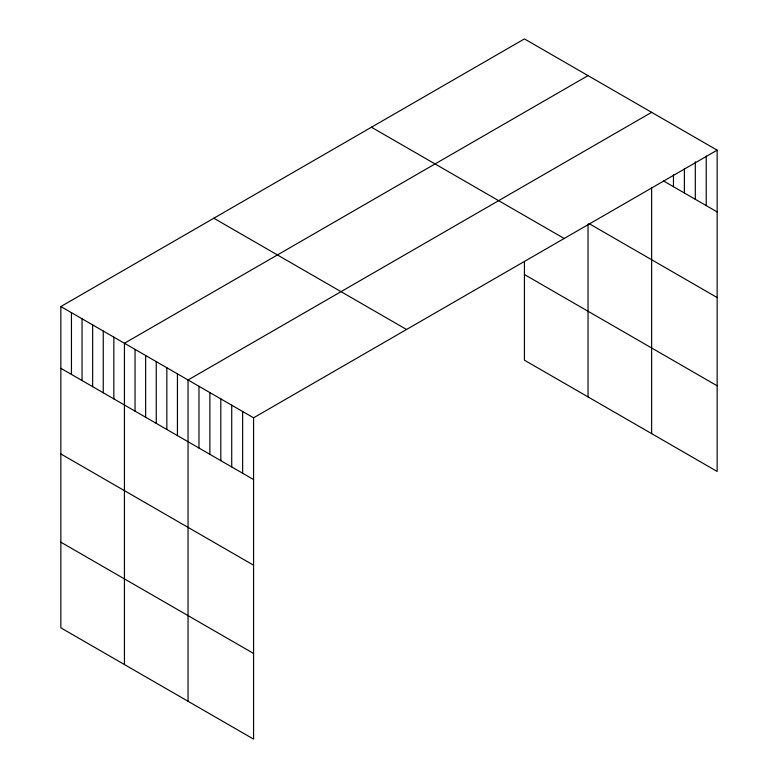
<?xml version="1.0" encoding="UTF-8"?>
<svg xmlns="http://www.w3.org/2000/svg" width="778" height="778" viewBox="0 0 778 778"><rect width="100%" height="100%" fill="white"/><g stroke="black" fill="none" stroke-linecap="round" stroke-linejoin="round"><path stroke-width="1.17" d="M60.849 306.551L253.57 417.815L253.57 739.1L60.849 627.836L60.849 306.551L524.43 38.9L717.151 150.164L717.151 471.449L524.43 360.185L524.43 261.933M588.032 75.622L124.441 343.263L124.441 664.548M651.624 112.333L188.043 379.985L188.043 701.27M253.57 417.815L717.151 150.164M663.537 180.963L717.151 211.917M588.995 223.568L717.151 297.556M371.446 127.222L564.167 238.486M524.43 274.537L717.151 385.8M213.833 218.229L406.554 329.493M60.849 368.295L253.57 479.559M60.849 453.944L253.57 565.207M60.849 542.188L253.57 653.452M706.23 155.97L706.23 205.606M695.308 161.766L695.308 199.304M684.387 168.787L684.387 193.002M673.466 174.583L673.466 186.691M651.624 187.43L651.624 433.618M588.032 224.161L588.032 396.906M242.648 411.504L242.648 473.257M231.727 405.202L231.727 466.956M220.806 398.9L220.806 460.644M209.885 392.589L209.885 454.342M198.964 386.287L198.964 448.04M177.442 373.868L177.442 435.612M166.842 367.741L166.842 429.495M156.242 361.624L156.242 423.368M145.642 355.507L145.642 417.251M135.041 349.39L135.041 411.134M113.851 337.146L113.851 398.89M103.25 331.029L103.25 392.773M92.65 324.903L92.65 386.656M82.05 318.786L82.05 380.539M71.45 312.668L71.45 374.413"/></g></svg>
